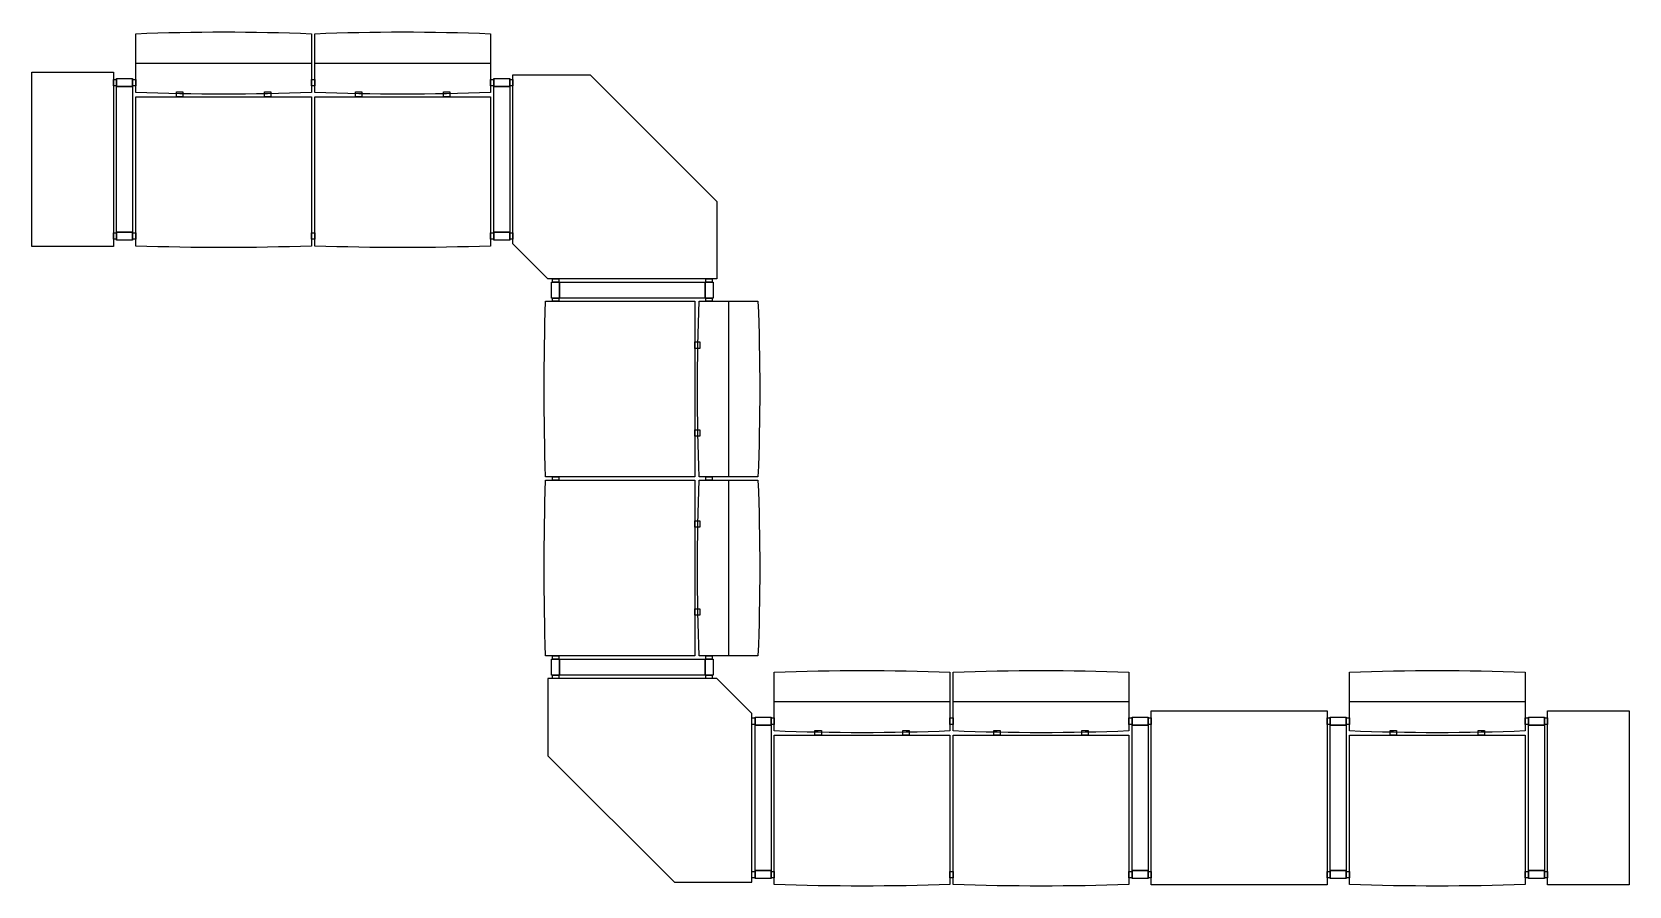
# Model space of a CAD drawing. Header units: millimetres. Extents: x -2499 to 2499, y -1336 to 1336.
import ezdxf

# ---------------------------------------------------------------- set-up
doc = ezdxf.new("R2010")
doc.units = ezdxf.units.MM
doc.header["$LTSCALE"] = 0.001

msp = doc.modelspace()

# ---------------------------------------------------------------- linework, layer by layer
for points in [[(-2173.9, 1330.7, -0.019979), (-1623.9, 1330.7), (-1623.9, 1146.8, -0.019979), (-2173.9, 1146.8), (-2173.9, 1330.7)], [(-1613.9, 1330.7, -0.019979), (-1063.9, 1330.7), (-1063.9, 1146.8, -0.019979), (-1613.9, 1146.8), (-1613.9, 1330.7)], [(-2173.9, 1133.3), (-1623.9, 1133.3), (-1623.9, 666.1, -0.016364), (-2173.9, 666.1), (-2173.9, 1133.3)], [(-1613.9, 1133.3), (-1063.9, 1133.3), (-1063.9, 666.1, -0.016364), (-1613.9, 666.1), (-1613.9, 1133.3)], [(-424.3, 493.7), (-424.3, -56.3), (-891.5, -56.3, -0.016364), (-891.5, 493.7), (-424.3, 493.7)], [(-226.9, 493.7, -0.019979), (-226.9, -56.3), (-410.8, -56.3, -0.019979), (-410.8, 493.7), (-226.9, 493.7)], [(-424.3, -66.3), (-424.3, -616.3), (-891.5, -616.3, -0.016364), (-891.5, -66.3), (-424.3, -66.3)], [(-226.9, -66.3, -0.019979), (-226.9, -616.3), (-410.8, -616.3, -0.019979), (-410.8, -66.3), (-226.9, -66.3)], [(-176.1, -667.1, -0.019979), (373.9, -667.1), (373.9, -851, -0.019979), (-176.1, -851), (-176.1, -667.1)], [(383.9, -667.1, -0.019979), (933.9, -667.1), (933.9, -851, -0.019979), (383.9, -851), (383.9, -667.1)], [(1623.9, -667.1, -0.019979), (2173.9, -667.1), (2173.9, -851, -0.019979), (1623.9, -851), (1623.9, -667.1)], [(-176.1, -864.5), (373.9, -864.5), (373.9, -1331.7, -0.016364), (-176.1, -1331.7), (-176.1, -864.5)], [(383.9, -864.5), (933.9, -864.5), (933.9, -1331.7, -0.016364), (383.9, -1331.7), (383.9, -864.5)], [(1623.9, -864.5), (2173.9, -864.5), (2173.9, -1331.7, -0.016364), (1623.9, -1331.7), (1623.9, -864.5)]]:
    msp.add_lwpolyline(points, format="xyb")
for points in [[(-2243.9, 665.1), (-2498.9, 665.1), (-2498.9, 1210.1), (-2243.9, 1210.1), (-2243.9, 665.1)], [(-2173.9, 1238.8), (-1623.9, 1238.8)], [(-1613.9, 1238.8), (-1063.9, 1238.8)], [(-993.9, 1201.9), (-751.7, 1201.9), (-355.7, 805.9), (-355.7, 563.7), (-884.3, 563.7), (-993.9, 673.3), (-993.9, 1201.9)], [(-2233.9, 1190.3), (-2183.9, 1190.3), (-2183.9, 1165.4), (-2233.9, 1165.4), (-2233.9, 1190.3)], [(-2233.9, 1165.4), (-2183.9, 1165.4), (-2183.9, 709.8), (-2233.9, 709.8), (-2233.9, 1165.4)], [(-2183.9, 1187.6), (-2173.9, 1187.6), (-2173.9, 1167.6), (-2183.9, 1167.6), (-2183.9, 1187.6)], [(-1623.9, 1187.6), (-1613.9, 1187.6), (-1613.9, 1167.6), (-1623.9, 1167.6), (-1623.9, 1187.6)], [(-1063.9, 1187.6), (-1053.9, 1187.6), (-1053.9, 1167.6), (-1063.9, 1167.6), (-1063.9, 1187.6)], [(-1053.9, 1190.3), (-1003.9, 1190.3), (-1003.9, 1165.4), (-1053.9, 1165.4), (-1053.9, 1190.3)], [(-1053.9, 1165.4), (-1003.9, 1165.4), (-1003.9, 709.8), (-1053.9, 709.8), (-1053.9, 1165.4)], [(-2046.4, 1148.3), (-2026.4, 1148.3), (-2026.4, 1133.3), (-2046.4, 1133.3), (-2046.4, 1148.3)], [(-1771.4, 1148.3), (-1751.4, 1148.3), (-1751.4, 1133.3), (-1771.4, 1133.3), (-1771.4, 1148.3)], [(-1486.4, 1148.3), (-1466.4, 1148.3), (-1466.4, 1133.3), (-1486.4, 1133.3), (-1486.4, 1148.3)], [(-1211.4, 1148.3), (-1191.4, 1148.3), (-1191.4, 1133.3), (-1211.4, 1133.3), (-1211.4, 1148.3)], [(-2233.9, 709.8), (-2183.9, 709.8), (-2183.9, 684.9), (-2233.9, 684.9), (-2233.9, 709.8)], [(-2183.9, 707.6), (-2173.9, 707.6), (-2173.9, 687.6), (-2183.9, 687.6), (-2183.9, 707.6)], [(-1623.9, 707.6), (-1613.9, 707.6), (-1613.9, 687.6), (-1623.9, 687.6), (-1623.9, 707.6)], [(-1063.9, 707.6), (-1053.9, 707.6), (-1053.9, 687.6), (-1063.9, 687.6), (-1063.9, 707.6)], [(-1053.9, 709.8), (-1003.9, 709.8), (-1003.9, 684.9), (-1053.9, 684.9), (-1053.9, 709.8)], [(-847.8, 553.7), (-847.8, 503.7), (-872.7, 503.7), (-872.7, 553.7), (-847.8, 553.7)], [(-392.2, 553.7), (-392.2, 503.7), (-847.8, 503.7), (-847.8, 553.7), (-392.2, 553.7)], [(-367.3, 553.7), (-367.3, 503.7), (-392.2, 503.7), (-392.2, 553.7), (-367.3, 553.7)], [(-850, 503.7), (-850, 493.7), (-870, 493.7), (-870, 503.7), (-850, 503.7)], [(-370, 503.7), (-370, 493.7), (-390, 493.7), (-390, 503.7), (-370, 503.7)], [(-318.9, 493.7), (-318.9, -56.3)], [(-409.3, 366.2), (-409.3, 346.2), (-424.3, 346.2), (-424.3, 366.2), (-409.3, 366.2)], [(-409.3, 91.2), (-409.3, 71.2), (-424.3, 71.2), (-424.3, 91.2), (-409.3, 91.2)], [(-850, -56.3), (-850, -66.3), (-870, -66.3), (-870, -56.3), (-850, -56.3)], [(-370, -56.3), (-370, -66.3), (-390, -66.3), (-390, -56.3), (-370, -56.3)], [(-318.9, -66.3), (-318.9, -616.3)], [(-409.3, -193.8), (-409.3, -213.8), (-424.3, -213.8), (-424.3, -193.8), (-409.3, -193.8)], [(-409.3, -468.8), (-409.3, -488.8), (-424.3, -488.8), (-424.3, -468.8), (-409.3, -468.8)], [(-847.8, -626.3), (-847.8, -676.3), (-872.7, -676.3), (-872.7, -626.3), (-847.8, -626.3)], [(-850, -616.3), (-850, -626.3), (-870, -626.3), (-870, -616.3), (-850, -616.3)], [(-392.2, -626.3), (-392.2, -676.3), (-847.8, -676.3), (-847.8, -626.3), (-392.2, -626.3)], [(-367.3, -626.3), (-367.3, -676.3), (-392.2, -676.3), (-392.2, -626.3), (-367.3, -626.3)], [(-370, -616.3), (-370, -626.3), (-390, -626.3), (-390, -616.3), (-370, -616.3)], [(-884.3, -686.3), (-884.3, -928.5), (-488.3, -1324.5), (-246.1, -1324.5), (-246.1, -795.9), (-355.7, -686.3), (-884.3, -686.3)], [(-176.1, -759), (373.9, -759)], [(383.9, -759), (933.9, -759)], [(1003.9, -787.7), (1553.9, -787.7), (1553.9, -1332.7), (1003.9, -1332.7), (1003.9, -787.7)], [(1623.9, -759), (2173.9, -759)], [(2243.9, -787.7), (2498.9, -787.7), (2498.9, -1332.7), (2243.9, -1332.7), (2243.9, -787.7)], [(-236.1, -807.5), (-186.1, -807.5), (-186.1, -832.4), (-236.1, -832.4), (-236.1, -807.5)], [(-236.1, -832.4), (-186.1, -832.4), (-186.1, -1288), (-236.1, -1288), (-236.1, -832.4)], [(-186.1, -810.2), (-176.1, -810.2), (-176.1, -830.2), (-186.1, -830.2), (-186.1, -810.2)], [(-48.6, -849.5), (-28.6, -849.5), (-28.6, -864.5), (-48.6, -864.5), (-48.6, -849.5)], [(226.4, -849.5), (246.4, -849.5), (246.4, -864.5), (226.4, -864.5), (226.4, -849.5)], [(373.9, -810.2), (383.9, -810.2), (383.9, -830.2), (373.9, -830.2), (373.9, -810.2)], [(511.4, -849.5), (531.4, -849.5), (531.4, -864.5), (511.4, -864.5), (511.4, -849.5)], [(786.4, -849.5), (806.4, -849.5), (806.4, -864.5), (786.4, -864.5), (786.4, -849.5)], [(933.9, -810.2), (943.9, -810.2), (943.9, -830.2), (933.9, -830.2), (933.9, -810.2)], [(943.9, -807.5), (993.9, -807.5), (993.9, -832.4), (943.9, -832.4), (943.9, -807.5)], [(943.9, -832.4), (993.9, -832.4), (993.9, -1288), (943.9, -1288), (943.9, -832.4)], [(1563.9, -807.5), (1613.9, -807.5), (1613.9, -832.4), (1563.9, -832.4), (1563.9, -807.5)], [(1563.9, -832.4), (1613.9, -832.4), (1613.9, -1288), (1563.9, -1288), (1563.9, -832.4)], [(1613.9, -810.2), (1623.9, -810.2), (1623.9, -830.2), (1613.9, -830.2), (1613.9, -810.2)], [(1751.4, -849.5), (1771.4, -849.5), (1771.4, -864.5), (1751.4, -864.5), (1751.4, -849.5)], [(2026.4, -849.5), (2046.4, -849.5), (2046.4, -864.5), (2026.4, -864.5), (2026.4, -849.5)], [(2173.9, -810.2), (2183.9, -810.2), (2183.9, -830.2), (2173.9, -830.2), (2173.9, -810.2)], [(2183.9, -807.5), (2233.9, -807.5), (2233.9, -832.4), (2183.9, -832.4), (2183.9, -807.5)], [(2183.9, -832.4), (2233.9, -832.4), (2233.9, -1288), (2183.9, -1288), (2183.9, -832.4)], [(-236.1, -1288), (-186.1, -1288), (-186.1, -1312.9), (-236.1, -1312.9), (-236.1, -1288)], [(-186.1, -1290.2), (-176.1, -1290.2), (-176.1, -1310.2), (-186.1, -1310.2), (-186.1, -1290.2)], [(373.9, -1290.2), (383.9, -1290.2), (383.9, -1310.2), (373.9, -1310.2), (373.9, -1290.2)], [(933.9, -1290.2), (943.9, -1290.2), (943.9, -1310.2), (933.9, -1310.2), (933.9, -1290.2)], [(943.9, -1288), (993.9, -1288), (993.9, -1312.9), (943.9, -1312.9), (943.9, -1288)], [(1563.9, -1288), (1613.9, -1288), (1613.9, -1312.9), (1563.9, -1312.9), (1563.9, -1288)], [(1613.9, -1290.2), (1623.9, -1290.2), (1623.9, -1310.2), (1613.9, -1310.2), (1613.9, -1290.2)], [(2173.9, -1290.2), (2183.9, -1290.2), (2183.9, -1310.2), (2173.9, -1310.2), (2173.9, -1290.2)], [(2183.9, -1288), (2233.9, -1288), (2233.9, -1312.9), (2183.9, -1312.9), (2183.9, -1288)]]:
    msp.add_lwpolyline(points)
for points in [[(-2233.9, 1167.6), (-2243.9, 1167.6), (-2243.9, 1187.6), (-2233.9, 1187.6)], [(-1003.9, 1187.6), (-993.9, 1187.6), (-993.9, 1167.6), (-1003.9, 1167.6)], [(-2233.9, 687.6), (-2243.9, 687.6), (-2243.9, 707.6), (-2233.9, 707.6)], [(-1003.9, 707.6), (-993.9, 707.6), (-993.9, 687.6), (-1003.9, 687.6)], [(-870, 553.7), (-870, 563.7), (-850, 563.7), (-850, 553.7)], [(-390, 553.7), (-390, 563.7), (-370, 563.7), (-370, 553.7)], [(-850, -676.3), (-850, -686.3), (-870, -686.3), (-870, -676.3)], [(-370, -676.3), (-370, -686.3), (-390, -686.3), (-390, -676.3)], [(-236.1, -830.2), (-246.1, -830.2), (-246.1, -810.2), (-236.1, -810.2)], [(993.9, -810.2), (1003.9, -810.2), (1003.9, -830.2), (993.9, -830.2)], [(1563.9, -830.2), (1553.9, -830.2), (1553.9, -810.2), (1563.9, -810.2)], [(2233.9, -810.2), (2243.9, -810.2), (2243.9, -830.2), (2233.9, -830.2)], [(-236.1, -1310.2), (-246.1, -1310.2), (-246.1, -1290.2), (-236.1, -1290.2)], [(993.9, -1290.2), (1003.9, -1290.2), (1003.9, -1310.2), (993.9, -1310.2)], [(1563.9, -1310.2), (1553.9, -1310.2), (1553.9, -1290.2), (1563.9, -1290.2)], [(2233.9, -1290.2), (2243.9, -1290.2), (2243.9, -1310.2), (2233.9, -1310.2)]]:
    msp.add_lwpolyline(points, close=True)

doc.saveas('drawing.dxf')
